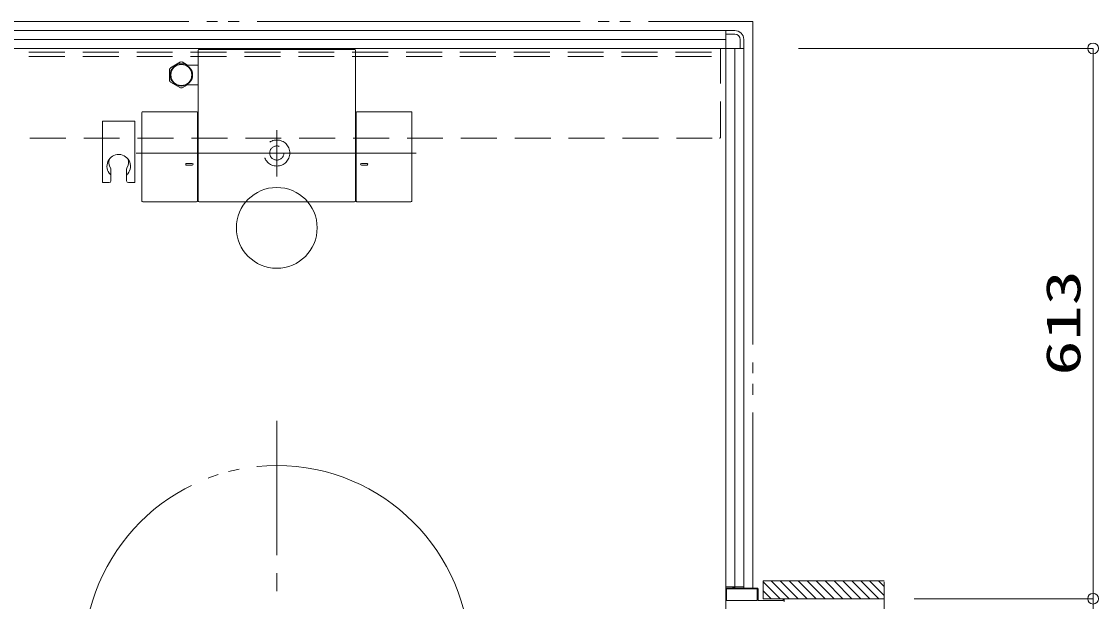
# Model space of a CAD drawing. Units: millimetres on the paper. Extents: x -305 to 305, y -152 to 152.
# Drawn here: x -152.6 to -92.7, y 49.2 to 81.6 of the extents above; entities that cross this region are included whole.
import ezdxf
from ezdxf.enums import TextEntityAlignment as Align

# ---------------------------------------------------------------- set-up
doc = ezdxf.new("R2010")
doc.units = ezdxf.units.MM
for name, pattern in [('DASHED2', [3, 2, -1]), ('LONG_CHAIN', [21, 18, -1, 1, -1]), ('LONG_DOUBLE_CHAIN', [21.8, 18, -1, 0.6, -0.6, 0.6, -1])]:
    doc.linetypes.add(name, pattern=pattern)
doc.layers.add('0-0_0', color=7, linetype='Continuous', lineweight=9)
doc.layers.add('0-1_VIEW0001', color=7, linetype='Continuous', lineweight=9)
doc.styles.add('ＭＳ ゴシック', font='')
doc.styles.get('ＭＳ ゴシック').set_extended_font_data('MS Gothic')

# ---------------------------------------------------------------- blocks, each defined once
blk = doc.blocks.new('_ORIGIN')
at = {"layer": '0-0_0'}
blk.add_line((0, 0), (-1, 0), dxfattribs=at)
blk.add_circle((0, 0), 0.5, dxfattribs=at)

msp = doc.modelspace()

# ---------------------------------------------------------------- linework, layer by layer
at = {"layer": '0-0_0'}
for p, q in [((-109.394, 80.074), (-92.984, 80.074)), ((-92.984, 79.474), (-92.984, 50.004)), ((-102.945, 49.404), (-92.984, 49.404)), ((-102.945, 49.404), (-92.984, 49.404))]:
    msp.add_line(p, q, dxfattribs=at)
at = {"layer": '0-1_VIEW0001', "linetype": 'LONG_DOUBLE_CHAIN'}
for p, q in [((-204.934, 81.573), (-111.934, 81.573)), ((-111.934, 81.573), (-111.934, 49.998))]:
    msp.add_line(p, q, dxfattribs=at)
at = {"layer": '0-1_VIEW0001'}
for p, q in [((-113.434, 81.073), (-203.934, 81.073)), ((-113.434, 81.073), (-203.434, 81.073)), ((-113.434, 49.948), (-113.434, 81.073)), ((-112.934, 81.073), (-113.434, 81.073)), ((-113.434, 80.673), (-113.434, 81.073)), ((-113.434, 80.573), (-203.434, 80.573)), ((-112.934, 80.873), (-113.434, 80.873)), ((-112.634, 80.073), (-112.634, 80.573)), ((-112.434, 80.073), (-112.434, 80.573)), ((-112.434, 80.073), (-204.434, 80.073)), ((-142.809, 79.97), (-142.809, 71.568)), ((-134.177, 80.018), (-142.692, 80.018)), ((-134.059, 71.568), (-134.059, 79.97)), ((-112.934, 49.998), (-112.934, 80.073)), ((-112.434, 80.073), (-112.834, 80.073)), ((-112.434, 49.998), (-112.434, 80.073)), ((-112.434, 49.998), (-112.434, 80.073)), ((-143.796, 79.317), (-144.352, 78.995)), ((-143.402, 79.143), (-143.702, 79.317)), ((-144.399, 78.272), (-144.399, 78.914)), ((-142.809, 79.143), (-143.451, 79.143)), ((-143.796, 77.87), (-144.352, 78.191)), ((-143.402, 78.043), (-143.702, 77.87)), ((-143.449, 78.043), (-142.809, 78.043)), ((-145.949, 71.568), (-145.949, 76.498)), ((-142.899, 76.548), (-145.899, 76.548)), ((-142.849, 76.498), (-142.849, 71.568)), ((-134.019, 71.568), (-134.019, 76.498)), ((-130.969, 76.548), (-133.969, 76.548)), ((-130.919, 71.568), (-130.919, 76.498)), ((-143.451, 73.663), (-143.148, 73.663)), ((-143.45, 73.563), (-143.148, 73.563)), ((-133.418, 73.663), (-133.72, 73.663)), ((-133.419, 73.563), (-133.72, 73.563)), ((-145.899, 71.518), (-142.899, 71.518)), ((-142.759, 71.518), (-134.109, 71.518)), ((-133.969, 71.518), (-130.969, 71.518)), ((-104.609, 50.398), (-111.359, 50.398)), ((-111.359, 49.399), (-111.359, 50.398)), ((-109.91, 49.398), (-110.909, 50.398)), ((-109.41, 49.398), (-110.409, 50.398)), ((-108.909, 49.398), (-109.909, 50.398)), ((-108.409, 49.398), (-109.409, 50.398)), ((-107.909, 49.398), (-108.909, 50.398)), ((-107.409, 49.398), (-108.409, 50.398)), ((-106.909, 49.398), (-107.909, 50.398)), ((-106.409, 49.398), (-107.409, 50.398)), ((-105.909, 49.398), (-106.909, 50.398)), ((-105.414, 49.398), (-106.414, 50.398)), ((-104.919, 49.398), (-105.919, 50.398)), ((-104.609, 49.583), (-105.424, 50.398)), ((-104.609, 50.078), (-104.929, 50.398)), ((-112.434, 50.073), (-113.434, 50.073)), ((-113.434, 49.95), (-113.434, 48.524)), ((-113.389, 49.313), (-113.389, 49.938)), ((-113.384, 49.998), (-113.049, 49.998)), ((-113.374, 49.953), (-111.694, 49.953)), ((-113.034, 50.013), (-113.034, 50.063)), ((-113.024, 50.073), (-113.004, 50.073)), ((-112.994, 50.063), (-112.994, 50.013)), ((-112.979, 49.998), (-111.684, 49.998)), ((-111.679, 49.938), (-111.679, 49.313)), ((-111.634, 49.948), (-111.634, 49.313)), ((-110.41, 49.398), (-111.359, 50.348)), ((-110.91, 49.398), (-111.359, 49.848)), ((-104.609, 50.347), (-104.609, 9.748)), ((-111.694, 49.298), (-113.374, 49.298)), ((-111.619, 49.298), (-110.249, 49.298)), ((-104.609, 49.398), (-111.359, 49.398)), ((-110.234, 49.313), (-110.234, 49.383)), ((-110.184, 49.383), (-110.184, 49.263))]:
    msp.add_line(p, q, dxfattribs=at)
at = {"layer": '0-1_VIEW0001', "color": 6, "linetype": 'DASHED2'}
for p, q in [((-203.234, 79.873), (-113.734, 79.873)), ((-113.734, 75.123), (-113.734, 80.073)), ((-203.234, 79.623), (-113.734, 79.623)), ((-203.184, 75.073), (-113.734, 75.073))]:
    msp.add_line(p, q, dxfattribs=at)
at = {"layer": '0-1_VIEW0001', "color": 2}
for p, q in [((-148.134, 76.023), (-148.134, 72.594)), ((-146.334, 76.023), (-148.134, 76.023)), ((-146.334, 76.023), (-146.334, 72.594)), ((-146.334, 76.023), (-146.334, 72.594)), ((-146.334, 75.073), (-146.334, 75.973)), ((-147.672, 73.352), (-147.672, 72.694)), ((-147.672, 73.352), (-147.672, 72.694)), ((-146.797, 73.352), (-146.797, 72.694)), ((-146.797, 73.352), (-146.797, 72.694)), ((-148.134, 72.594), (-147.772, 72.594)), ((-148.134, 72.594), (-147.772, 72.594)), ((-146.334, 72.594), (-146.697, 72.594)), ((-146.334, 72.594), (-146.697, 72.594))]:
    msp.add_line(p, q, dxfattribs=at)
at = {"layer": '0-1_VIEW0001', "linetype": 'LONG_CHAIN'}
for p, q in [((-138.434, 72.938), (-138.434, 75.514)), ((-146.268, 74.243), (-130.673, 74.243)), ((-138.434, 30.823), (-138.434, 59.323))]:
    msp.add_line(p, q, dxfattribs=at)
at = {"layer": '0-1_VIEW0001'}
for points in [[(-142.759, 80.02), (-142.692, 80.02), (-142.692, 80.018)], [(-134.177, 80.018), (-134.177, 80.02), (-134.109, 80.02)]]:
    msp.add_lwpolyline(points, dxfattribs=at)
for radius in [0.625, 0.586]:
    msp.add_circle((-143.749, 78.593), radius, dxfattribs=at)
at = {"layer": '0-1_VIEW0001', "linetype": 'DASHED2'}
for radius in [0.725, 0.395]:
    msp.add_circle((-138.434, 74.243), radius, dxfattribs=at)
at = {"layer": '0-1_VIEW0001', "linetype": 'LONG_DOUBLE_CHAIN'}
msp.add_circle((-138.434, 70.073), 2.25, dxfattribs=at)
at = {"layer": '0-1_VIEW0001'}
for centre, radius, start, end in [((-112.934, 80.573), 0.5, 0, 90), ((-112.934, 80.573), 0.3, 0, 90), ((-142.759, 79.97), 0.05, 90, 180), ((-143.749, 78.593), 0.725, 86.29156, 93.70844), ((-143.749, 78.593), 0.725, 146.29156, 153.70844), ((-143.749, 78.593), 0.725, 206.29156, 213.70844), ((-143.749, 78.593), 0.725, 266.29156, 273.70844), ((-145.899, 76.498), 0.05, 90, 180), ((-142.899, 76.498), 0.05, 0, 90), ((-133.969, 76.498), 0.05, 90, 180), ((-130.969, 76.498), 0.05, 359.99997, 90), ((-143.449, 73.613), 0.05, 88.07467, 270), ((-143.149, 73.613), 0.05, 270, 90), ((-133.719, 73.613), 0.05, 90, 270), ((-133.419, 73.613), 0.05, 270, 91.92533), ((-145.899, 71.568), 0.05, 180, 270), ((-142.899, 71.568), 0.05, 270, 0), ((-142.759, 71.568), 0.05, 180, 270), ((-134.109, 71.568), 0.05, 270, 0), ((-133.969, 71.568), 0.05, 180, 270), ((-130.969, 71.568), 0.05, 270, 359.99997), ((-113.384, 49.948), 0.05, 90, 180), ((-113.374, 49.938), 0.015, 90, 180), ((-113.049, 50.013), 0.015, 270, 0), ((-113.024, 50.063), 0.01, 90, 180), ((-113.004, 50.063), 0.01, 0, 90), ((-112.979, 50.013), 0.015, 180, 270), ((-111.694, 49.938), 0.015, 0, 90), ((-111.684, 49.948), 0.05, 0, 90), ((-113.409, 49.273), 0.025, 180, 270), ((-113.374, 49.313), 0.015, 180, 270), ((-111.694, 49.313), 0.015, 270, 0), ((-111.619, 49.313), 0.015, 180, 270), ((-110.249, 49.313), 0.015, 270, 0), ((-110.219, 49.383), 0.015, 90, 180), ((-110.199, 49.383), 0.015, 0, 90), ((-110.199, 49.263), 0.015, 270, 0)]:
    msp.add_arc(centre, radius, start, end, dxfattribs=at)
at = {"layer": '0-1_VIEW0001', "color": 5}
msp.add_arc((-134.109, 79.97), 0.05, 0, 90, dxfattribs=at)
at = {"layer": '0-1_VIEW0001', "color": 6, "linetype": 'DASHED2'}
msp.add_arc((-113.784, 75.123), 0.05, 270, 0, dxfattribs=at)
at = {"layer": '0-1_VIEW0001', "color": 2}
for centre, radius, start, end in [((-147.234, 73.508), 0.656, 311.82568, 224.68947), ((-147.234, 73.508), 0.656, 311.82568, 224.68947), ((-147.234, 73.721), 0.552, 159.99068, 214.49119), ((-147.234, 73.721), 0.552, 159.99068, 214.49119), ((-147.234, 73.721), 0.552, 322.40809, 20.00765), ((-147.234, 73.721), 0.552, 322.40809, 20.00765), ((-147.772, 73.352), 0.1, 0, 34.49119), ((-147.772, 73.352), 0.1, 0, 34.49119), ((-146.697, 73.352), 0.1, 145.50881, 180), ((-146.697, 73.352), 0.1, 145.50881, 180), ((-147.772, 72.694), 0.1, 270, 0), ((-147.772, 72.694), 0.1, 270, 0), ((-147.772, 72.976), 0.1, 0, 44.68947), ((-147.772, 72.976), 0.1, 0, 44.68947), ((-146.697, 72.976), 0.1, 135.31053, 180), ((-146.697, 72.976), 0.1, 135.31053, 180), ((-146.697, 72.694), 0.1, 180, 270), ((-146.697, 72.694), 0.1, 180, 270)]:
    msp.add_arc(centre, radius, start, end, dxfattribs=at)
at = {"layer": '0-1_VIEW0001', "linetype": 'LONG_DOUBLE_CHAIN'}
msp.add_arc((-138.434, 46.073), 10.75, 0, 180, dxfattribs=at)

# ---------------------------------------------------------------- block references
at = {"layer": '0-0_0', "xscale": 0.6, "yscale": 0.6}
for p, rotation in [((-92.984, 80.074), 90), ((-92.984, 49.404), 270), ((-92.984, 49.404), 90)]:
    msp.add_blockref('_ORIGIN', p, dxfattribs=dict(at, rotation=rotation))

# ---------------------------------------------------------------- texts
at = {"layer": '0-0_0', "style": 'ＭＳ ゴシック', "width": 1.5}
msp.add_text('613', height=1.921, rotation=90, dxfattribs=at).set_placement((-93.114, 61.835), align=Align.BOTTOM_LEFT)

doc.saveas('drawing.dxf')
